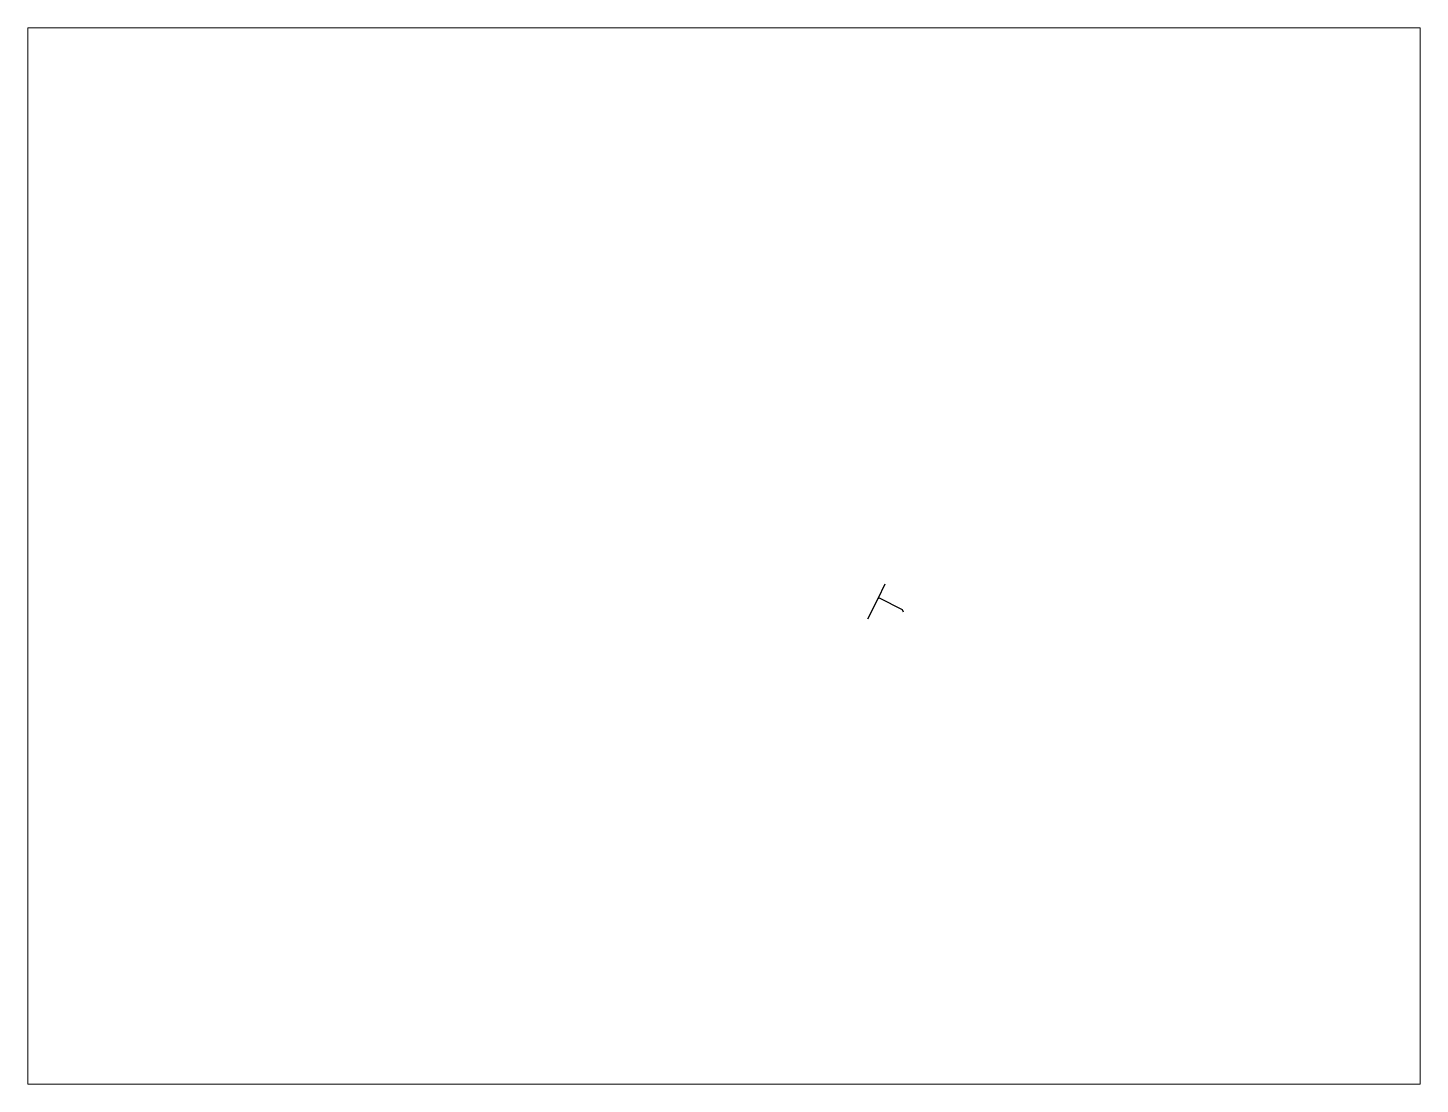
# Paper-space layout 'Layout1' of a CAD drawing. Header units: metres. Extents: x 26 to 231, y 20 to 176.
# The model-space entities are those that its viewports show. They can reach past a viewport. Long polylines and large blocks are cut down to what shows.
import ezdxf

# ---------------------------------------------------------------- set-up
doc = ezdxf.new("R2010")
doc.units = ezdxf.units.M
doc.layers.add('war_leitung', color=7, linetype='Continuous')

msp = doc.modelspace()

# ---------------------------------------------------------------- linework, layer by layer
at = {"layer": 'war_leitung', "color": 160, "true_color": 0x0048ff}
for points in [[(2810988.287, 1183961.919), (2810983.877, 1183952.729)], [(2810983.877, 1183952.729), (2810977.337, 1183939.758)], [(2811000.087, 1183944.109), (2810999.417, 1183945.609), (2810984.817, 1183953.109), (2810983.877, 1183952.729)]]:
    msp.add_lwpolyline(points, dxfattribs=at)

psp = doc.layouts.get("Layout1")

# ---------------------------------------------------------------- viewports
at = {"layer": '0', "view_target_point": (370776.427, 310629.57)}
psp.add_viewport(center=(128.5, 97.5), size=(205.6, 156), view_center_point=(2440110.076, 873350.153), view_height=668.00633, dxfattribs=at)

doc.saveas('drawing.dxf')
